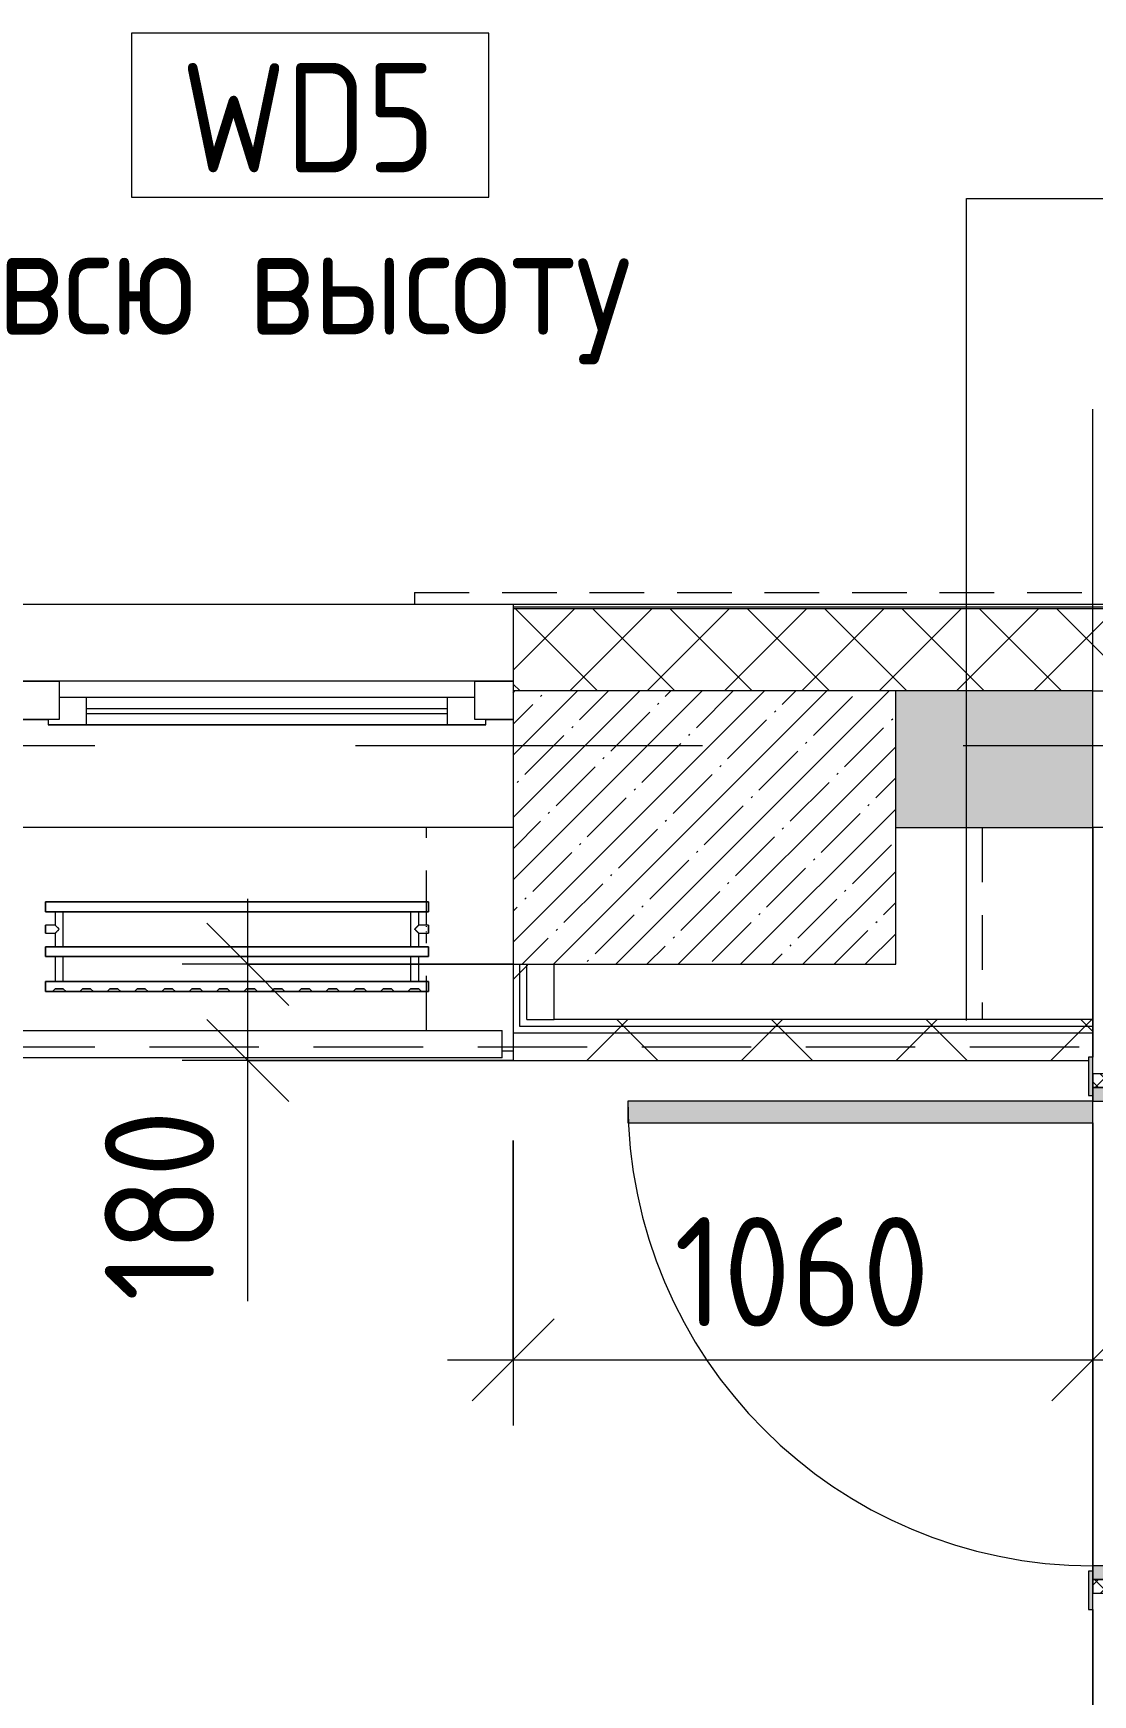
# Model space of a CAD drawing. Header units: millimetres. Extents: x 81037 to 284518, y -8553 to 29000.
# Drawn here: x 119273 to 121210, y 19564 to 22603 of the extents above; entities that cross this region are included whole.
import ezdxf

# ---------------------------------------------------------------- set-up
doc = ezdxf.new("R2010")
doc.units = ezdxf.units.MM
for name, pattern in [('200_ШТРИХ__ш1_п0_6_', [160, 100, -60]), ('ADSK_Штрих_ш2 п1', [300, 200, -100]), ('Осевая', [3175, 635, -476.25, 1587.5, -476.25])]:
    doc.linetypes.add(name, pattern=pattern)
for name, color, linetype, lineweight in [('A-ANNO-DIMS', 7, 'Continuous', 9), ('A-ANNO-DIMS-100', 7, 'Continuous', 9), ('A-DETL-1', 7, 'ADSK_Штрих_ш2 п1', 9), ('A-DETL-MBND-1', 7, '200_ШТРИХ__ш1_п0_6_', 9), ('A-GLAZ', 7, 'Continuous', 9), ('A-WALL', 7, 'Continuous', 9), ('A-WALL-1', 7, 'Continuous', 13), ('A-WALL-IDEN', 7, 'Continuous', 9), ('I-WALL', 7, 'Continuous', 9), ('S-COLS', 7, 'Continuous', 9), ('Оси', 7, 'Continuous', 9), ('Оси-2', 7, 'Осевая', 9)]:
    doc.layers.add(name, color=color, linetype=linetype, lineweight=lineweight)
for name, color, linetype, lineweight, true_color in [('A-DOOR-1', 7, 'Continuous', 9, 0xaaaaaa), ('A-DOOR-2', 7, 'Continuous', 9, 0xe2e2e2), ('A-DOOR-FRAM-1', 7, 'Continuous', 9, 0xe2e2e2), ('A-DOOR-FRAM-2', 7, 'Continuous', 9, 0xaaaaaa), ('A-FLOR-1', 7, 'Continuous', 9, 0xaaaaaa), ('A-WALL-2', 7, 'Continuous', 13, 0x008040), ('I-WALL-2', 7, 'Continuous', 9, 0x008040), ('M-EQPM-1', 7, 'Continuous', 9, 0xaaaaaa)]:
    doc.layers.add(name, color=color, linetype=linetype, lineweight=lineweight, true_color=true_color)
doc.styles.add('GOST Common_1', font='GOST_Common.ttf', dxfattribs={"width": 0.9, "height": 200})
doc.styles.add('ISOCPEUR_1', font='isocpeur.ttf', dxfattribs={"width": 0.9, "height": 200})
doc.dimstyles.new('ISO-2_0_0_9К_Средний_округл2', dxfattribs={"dimscale": 304.8, "dimtxt": 199.196235, "dimasz": 0.492126, "dimexe": 0.393701, "dimexo": 0, "dimgap": 0, "dimtad": 1, "dimdec": 0, "dimrnd": 10, "dimzin": 0, "dimdsep": 46, "dimtxsty": 'ISOCPEUR_1', "dimblk1": 'OBLIQUE', "dimblk2": 'OBLIQUE', "dimsah": 1, "dimcen": 0.09, "dimdle": 0.393701, "dimazin": 0, "dimtfac": 1, "dimtdec": 4, "dimtix": 1, "dimtmove": 0, "dimatfit": 3, "dimfxl": 1, "dimtvp": 1, "dimtolj": 1, "dimtzin": 0, "dimarcsym": 2})
doc.dimstyles.new('ISO-2_0_0_9К_Средний_округл2_1', dxfattribs={"dimscale": 304.8, "dimtxt": 199.196235, "dimasz": 0.492126, "dimexe": 0.393701, "dimexo": 0, "dimgap": 0, "dimtad": 1, "dimdec": 0, "dimrnd": 10, "dimzin": 0, "dimdsep": 46, "dimtxsty": 'ISOCPEUR_1', "dimblk1": 'OBLIQUE', "dimblk2": 'OBLIQUE', "dimsah": 1, "dimcen": 0.09, "dimdle": 0.393701, "dimazin": 0, "dimtfac": 1, "dimtdec": 4, "dimtix": 1, "dimtmove": 1, "dimatfit": 3, "dimfxl": 1, "dimtvp": 1, "dimtolj": 1, "dimtzin": 0, "dimarcsym": 2})
pattern_1 = [(45, (0, 0), (-141.42136, 141.42136), []), (135, (0, 0), (-141.42136, -141.42136), [])]

# ---------------------------------------------------------------- blocks, each defined once
blk = doc.blocks.new('120_Окно_СКБ_1Ст - 120_Окно_СКБ_1Ст 900х2500_h_ с форточкой-V9-План монтажа стен и перегородок 2 этажа в осях 23_33')
at = {"layer": 'A-GLAZ'}
for p, q in [((-450, -127), (-450, -57)), ((-450, -57), (-380, -57)), ((450, -57), (-450, -57)), ((-380, -57), (-380, -127)), ((380, -127), (380, -57)), ((380, -57), (450, -57)), ((450, -57), (450, -127)), ((380, -87), (-380, -87)), ((-380, -87), (-380, -127)), ((-330, -137), (-330, -87)), ((330, -137), (330, -87)), ((380, -127), (380, -87)), ((-330, -107), (330, -107)), ((330, -117), (-330, -117)), ((-380, -127), (-450, -127)), ((-450, -127), (-400, -127)), ((-380, -127), (-400, -127)), ((-400, -127), (-400, -137)), ((-400, -137), (400, -137)), ((400, -137), (-400, -137)), ((450, -127), (380, -127)), ((400, -127), (380, -127)), ((400, -127), (449.8, -127)), ((400, -137), (400, -127))]:
    blk.add_line(p, q, dxfattribs=at)
blk = doc.blocks.new('110_Дверь_СКБ_1Ст_Внутренняя1 - Д-8 950x2100h_охрана-V14-План монтажа стен и перегородок 2 этажа в осях 23_33')
at = {"layer": 'A-DOOR-1'}
h = blk.add_hatch(dxfattribs=at)
h.set_pattern_fill('FP_6', color=256, style=0, pattern_type=2)
h.set_pattern_definition([(135, (1826.41, 164.685), (-14.14214, -14.14214), []), (225, (1826.41, 164.685), (14.14214, -14.14214), [])])
h.paths.add_polyline_path([(462.5, -100), (487.5, -100), (487.5, 100), (462.5, 100)])
at = {"layer": 'A-DOOR-2'}
h = blk.add_hatch(color=256, dxfattribs=at)
h.paths.add_polyline_path([(-437.5, 100), (-437.5, 20), (-402.5, 20), (-402.5, 60), (-412.5, 60), (-412.5, 100)])
h.paths.add_polyline_path([(427.5, 60), (427.5, 20), (462.5, 20), (462.5, 100), (437.5, 100), (437.5, 60)])
at = {"layer": 'A-DOOR-FRAM-1'}
for points in [[(397.5, 100), (437.5, 100), (437.5, 950), (397.5, 950), (397.5, 286.8)], [(-492.5, 100), (-422.5, 100), (-422.5, 108), (-492.5, 108)], [(447.5, 100), (517.5, 100), (517.5, 108), (447.5, 108)], [(-437.5, -100), (-422.5, -100), (-422.5, 20), (-437.5, 20)], [(447.5, -100), (462.5, -100), (462.5, 20), (447.5, 20)], [(-492.5, -108), (-422.5, -108), (-422.5, -100), (-492.5, -100)], [(447.5, -108), (517.5, -108), (517.5, -100), (447.5, -100)]]:
    blk.add_hatch(color=256, dxfattribs=at).paths.add_polyline_path(points)
at = {"layer": 'A-DOOR-FRAM-2'}
h = blk.add_hatch(dxfattribs=at)
h.set_pattern_fill('FP_7', color=256, style=0, pattern_type=2)
h.set_pattern_definition([(45, (-296.384, 164.685), (-14.1421, 14.1421), []), (135, (-296.384, 164.685), (-14.1421, -14.1421), [])])
h.paths.add_polyline_path([(-462.5, -100), (-437.5, -100), (-437.5, 100), (-462.5, 100)])
at = {"layer": 'A-DOOR-1'}
for p, q in [((437.5, 950), (397.5, 950)), ((397.5, 950), (397.5, 100)), ((437.5, 100), (437.5, 950)), ((397.5, 100), (437.5, 100))]:
    blk.add_line(p, q, dxfattribs=at)
blk.add_arc((437.5, 100), 850, 90, 180, dxfattribs=at)
at = {"layer": 'A-DOOR-FRAM-2'}
for p, q in [((-422.5, 108), (-492.5, 108)), ((-492.5, 108), (-492.5, 100)), ((-492.5, 100), (-422.5, 100)), ((-437.5, 100), (-462.5, 100)), ((-462.5, 100), (-462.5, -100)), ((-412.5, 100), (-437.5, 100)), ((-437.5, 100), (-437.5, 20)), ((-437.5, -100), (-437.5, 100)), ((-422.5, 100), (-437.5, 100)), ((-437.5, 100), (-437.5, 99)), ((-437.5, 99), (-422.5, 99)), ((-422.5, 100), (-422.5, 108)), ((-422.5, 99), (-422.5, 100)), ((-412.5, 60), (-412.5, 100)), ((437.5, 100), (437.5, 60)), ((462.5, 100), (437.5, 100)), ((517.5, 108), (447.5, 108)), ((447.5, 108), (447.5, 100)), ((462.5, 100), (447.5, 100)), ((447.5, 100), (447.5, 99)), ((447.5, 100), (517.5, 100)), ((447.5, 99), (462.5, 99)), ((462.5, 20), (462.5, 100)), ((487.5, 100), (462.5, 100)), ((462.5, 100), (462.5, -100)), ((462.5, 99), (462.5, 100)), ((487.5, -100), (487.5, 100)), ((517.5, 100), (517.5, 108)), ((-402.5, 60), (-412.5, 60)), ((-402.5, 20), (-402.5, 60)), ((437.5, 60), (427.5, 60)), ((427.5, 60), (427.5, 20)), ((-437.5, 20), (-402.5, 20)), ((-422.5, 20), (-437.5, 20)), ((-437.5, 20), (-437.5, -100)), ((-422.5, -100), (-422.5, 20)), ((427.5, 20), (462.5, 20)), ((462.5, 20), (447.5, 20)), ((447.5, 20), (447.5, -100)), ((462.5, -100), (462.5, 20)), ((-422.5, -100), (-492.5, -100)), ((-492.5, -100), (-492.5, -108)), ((-492.5, -108), (-422.5, -108)), ((-462.5, -100), (-437.5, -100)), ((-437.5, -100), (-422.5, -100)), ((-422.5, -108), (-422.5, -100)), ((447.5, -100), (462.5, -100)), ((517.5, -100), (447.5, -100)), ((447.5, -100), (447.5, -108)), ((447.5, -108), (517.5, -108)), ((462.5, -100), (487.5, -100)), ((517.5, -108), (517.5, -100))]:
    blk.add_line(p, q, dxfattribs=at)
blk = doc.blocks.new('BSC_Колонна _Прямоугольная - 700х500-23282984-План монтажа стен и перегородок 2 этажа в осях 23_33')
at = {"layer": 'S-COLS'}
h = blk.add_hatch(dxfattribs=at)
h.set_pattern_fill('FP_30', color=256, style=0, pattern_type=2)
h.set_pattern_definition([(45, (-120500, -21150), (-57.024626, 57.024626), []), (45, (-120442.975, -21150), (-57.024626, 57.024626), [100.806, -20.161, 3.353, -16.808])])
h.paths.add_polyline_path([(-350, -250), (350, -250), (350, 250), (-350, 250), (-350, 112)])
for p, q in [((350, 250), (-350, 250)), ((-350, 250), (-350, -250)), ((350, -250), (350, 250)), ((-350, -250), (350, -250))]:
    blk.add_line(p, q, dxfattribs=at)
blk = doc.blocks.new('radiator_prado_classic_z_tip_30_po exemplyaru - Classic Z Тип 30-300-V23-План монтажа стен и перегородок 2 этажа в осях 23_33')
at = {"layer": 'M-EQPM-1'}
for p, q in [((0, 228), (0, 210)), ((700, 228), (0, 228)), ((0, 210), (0, 228)), ((0, 228), (12.5, 228)), ((12.5, 228), (37.5, 228)), ((37.5, 228), (12.5, 228)), ((12.5, 228), (37.5, 228)), ((12.5, 228), (17.5, 223)), ((12.5, 228), (17.5, 223)), ((32.5, 223), (17.5, 223)), ((17.5, 223), (32.5, 223)), ((32.5, 223), (37.5, 228)), ((37.5, 228), (32.5, 223)), ((37.5, 228), (62.5, 228)), ((62.5, 228), (87.5, 228)), ((87.5, 228), (62.5, 228)), ((62.5, 228), (87.5, 228)), ((62.5, 228), (67.5, 223)), ((62.5, 228), (67.5, 223)), ((82.5, 223), (67.5, 223)), ((67.5, 223), (82.5, 223)), ((82.5, 223), (87.5, 228)), ((87.5, 228), (82.5, 223)), ((87.5, 228), (111.7, 228)), ((112.5, 228), (137.5, 228)), ((137.5, 228), (112.5, 228)), ((112.5, 228), (137.5, 228)), ((112.5, 228), (117.5, 223)), ((112.5, 228), (117.5, 223)), ((132.5, 223), (117.5, 223)), ((117.5, 223), (132.5, 223)), ((132.5, 223), (137.5, 228)), ((137.5, 228), (132.5, 223)), ((137.5, 228), (162.5, 228)), ((162.5, 228), (187.5, 228)), ((187.5, 228), (162.5, 228)), ((162.5, 228), (187.5, 228)), ((162.5, 228), (167.5, 223)), ((162.5, 228), (167.5, 223)), ((182.5, 223), (167.5, 223)), ((167.5, 223), (182.5, 223)), ((182.5, 223), (187.5, 228)), ((187.5, 228), (182.5, 223)), ((187.5, 228), (212.5, 228)), ((212.5, 228), (237.5, 228)), ((237.5, 228), (212.5, 228)), ((212.5, 228), (237.5, 228)), ((212.5, 228), (217.5, 223)), ((212.5, 228), (217.5, 223)), ((232.5, 223), (217.5, 223)), ((217.5, 223), (232.5, 223)), ((232.5, 223), (237.5, 228)), ((237.5, 228), (232.5, 223)), ((237.5, 228), (262.5, 228)), ((262.5, 228), (287.5, 228)), ((287.5, 228), (262.5, 228)), ((262.5, 228), (287.5, 228)), ((262.5, 228), (267.5, 223)), ((262.5, 228), (267.5, 223)), ((282.5, 223), (267.5, 223)), ((267.5, 223), (282.5, 223)), ((282.5, 223), (287.5, 228)), ((287.5, 228), (282.5, 223)), ((287.5, 228), (312.5, 228)), ((312.5, 228), (337.5, 228)), ((337.5, 228), (312.5, 228)), ((312.5, 228), (337.5, 228)), ((312.5, 228), (317.5, 223)), ((312.5, 228), (317.5, 223)), ((332.5, 223), (317.5, 223)), ((317.5, 223), (332.5, 223)), ((332.5, 223), (337.5, 228)), ((337.5, 228), (332.5, 223)), ((337.5, 228), (362.5, 228)), ((362.5, 228), (387.5, 228)), ((387.5, 228), (362.5, 228)), ((362.5, 228), (387.5, 228)), ((362.5, 228), (367.5, 223)), ((362.5, 228), (367.5, 223)), ((382.5, 223), (367.5, 223)), ((367.5, 223), (382.5, 223)), ((382.5, 223), (387.5, 228)), ((387.5, 228), (382.5, 223)), ((387.5, 228), (412.5, 228)), ((412.5, 228), (437.5, 228)), ((437.5, 228), (412.5, 228)), ((412.5, 228), (437.5, 228)), ((412.5, 228), (417.5, 223)), ((412.5, 228), (417.5, 223)), ((432.5, 223), (417.5, 223)), ((417.5, 223), (432.5, 223)), ((432.5, 223), (437.5, 228)), ((437.5, 228), (432.5, 223)), ((437.5, 228), (462.5, 228)), ((462.5, 228), (487.5, 228)), ((487.5, 228), (462.5, 228)), ((462.5, 228), (487.5, 228)), ((462.5, 228), (467.5, 223)), ((462.5, 228), (467.5, 223)), ((482.5, 223), (467.5, 223)), ((467.5, 223), (482.5, 223)), ((482.5, 223), (487.5, 228)), ((487.5, 228), (482.5, 223)), ((487.5, 228), (512.5, 228)), ((512.5, 228), (537.5, 228)), ((537.5, 228), (512.5, 228)), ((512.5, 228), (537.5, 228)), ((512.5, 228), (517.5, 223)), ((512.5, 228), (517.5, 223)), ((532.5, 223), (517.5, 223)), ((517.5, 223), (532.5, 223)), ((532.5, 223), (537.5, 228)), ((537.5, 228), (532.5, 223)), ((537.5, 228), (562.5, 228)), ((562.5, 228), (587.5, 228)), ((587.5, 228), (562.5, 228)), ((562.5, 228), (587.5, 228)), ((562.5, 228), (567.5, 223)), ((562.5, 228), (567.5, 223)), ((582.5, 223), (567.5, 223)), ((567.5, 223), (582.5, 223)), ((582.5, 223), (587.5, 228)), ((587.5, 228), (582.5, 223)), ((587.5, 228), (612.5, 228)), ((612.5, 228), (637.5, 228)), ((637.5, 228), (612.5, 228)), ((612.5, 228), (637.5, 228)), ((612.5, 228), (617.5, 223)), ((612.5, 228), (617.5, 223)), ((632.5, 223), (617.5, 223)), ((617.5, 223), (632.5, 223)), ((632.5, 223), (637.5, 228)), ((637.5, 228), (632.5, 223)), ((637.5, 228), (662.5, 228)), ((662.5, 228), (687.5, 228)), ((687.5, 228), (662.5, 228)), ((662.5, 228), (687.5, 228)), ((662.5, 228), (667.5, 223)), ((662.5, 228), (667.5, 223)), ((682.5, 223), (667.5, 223)), ((667.5, 223), (682.5, 223)), ((682.5, 223), (687.5, 228)), ((687.5, 228), (682.5, 223)), ((687.5, 228), (700, 228)), ((700, 210), (700, 228)), ((700, 228), (700, 210)), ((0, 210), (700, 210)), ((17.5, 210), (0, 210)), ((17.5, 210), (17.5, 164)), ((17.5, 210), (17.5, 164)), ((30.3, 210), (17.5, 210)), ((17.5, 210), (32.5, 210)), ((32.5, 210), (17.5, 210)), ((17.5, 210), (26.9, 210)), ((31.5, 210), (18.5, 210)), ((26.9, 210), (32.5, 210)), ((31.5, 210), (30.3, 210)), ((32.5, 210), (31.5, 210)), ((32.5, 164), (32.5, 210)), ((32.5, 164), (32.5, 210)), ((667.5, 210), (32.5, 210)), ((667.5, 210), (667.5, 164)), ((667.5, 210), (667.5, 164)), ((682.5, 210), (667.5, 210)), ((667.5, 210), (676.9, 210)), ((682.5, 210), (667.5, 210)), ((667.5, 210), (682.5, 210)), ((681.5, 210), (668.5, 210)), ((676.9, 210), (682.2, 210)), ((682.2, 210), (682.5, 210)), ((682.5, 164), (682.5, 210)), ((682.5, 164), (682.5, 210)), ((700, 210), (682.5, 210)), ((700, 164), (0, 164)), ((0, 164), (0, 146)), ((0, 146), (0, 164)), ((0, 164), (17.5, 164)), ((28.7, 164), (17.5, 164)), ((17.5, 164), (32.5, 164)), ((32.5, 164), (17.5, 164)), ((17.5, 164), (32.5, 164)), ((18.5, 164), (31.5, 164)), ((32.5, 164), (28.7, 164)), ((32.5, 164), (667.5, 164)), ((682.5, 164), (667.5, 164)), ((667.5, 164), (669.7, 164)), ((682.5, 164), (667.5, 164)), ((667.5, 164), (682.5, 164)), ((668.5, 164), (681.5, 164)), ((669.7, 164), (678.7, 164)), ((678.7, 164), (682.5, 164)), ((682.5, 164), (700, 164)), ((700, 146), (700, 164)), ((700, 164), (700, 146)), ((0, 146), (700, 146)), ((17.5, 146), (0, 146)), ((17.5, 146), (17.5, 121.5)), ((17.5, 146), (17.5, 121.5)), ((17.5, 146), (32.5, 146)), ((32.5, 146), (17.5, 146)), ((17.5, 146), (32.5, 146)), ((23.1, 146), (17.5, 146)), ((31.5, 146), (18.5, 146)), ((32.5, 146), (23.1, 146)), ((32.5, 82), (32.5, 146)), ((32.5, 82), (32.5, 146)), ((667.5, 146), (32.5, 146)), ((667.5, 146), (667.5, 82)), ((667.5, 146), (667.5, 82)), ((667.5, 146), (682.5, 146)), ((682.5, 146), (667.5, 146)), ((667.5, 146), (678.7, 146)), ((682.5, 146), (667.5, 146)), ((681.5, 146), (668.5, 146)), ((678.7, 146), (682.5, 146)), ((682.5, 121.5), (682.5, 146)), ((682.5, 121.5), (682.5, 146)), ((700, 146), (682.5, 146)), ((17.5, 121.5), (0, 121.5)), ((17.5, 121.5), (0, 121.5)), ((0, 121.5), (0, 121.2)), ((0, 106.5), (0, 121.5)), ((0, 121.2), (0, 106.8)), ((0, 121.2), (0, 120.5)), ((0, 120.5), (0, 121.2)), ((0, 121.2), (0, 121.2)), ((0, 120.5), (0, 119.3)), ((0, 119.3), (0, 120.5)), ((0, 119.3), (0, 117.8)), ((0, 117.8), (0, 119.3)), ((0, 117.8), (0, 115.9)), ((0, 115.9), (0, 117.8)), ((0, 115.9), (0, 114)), ((0, 114), (0, 115.9)), ((0, 114), (0, 112.1)), ((0, 112.1), (0, 114)), ((0, 112.1), (0, 110.2)), ((0, 110.2), (0, 112.1)), ((0, 110.2), (0, 108.7)), ((0, 108.7), (0, 110.2)), ((0, 108.7), (0, 106.8)), ((0, 106.8), (0, 108.7)), ((0, 106.8), (0, 106.5)), ((0, 106.8), (0, 106.8)), ((0, 106.5), (17.5, 106.5)), ((0, 106.5), (17.5, 106.5)), ((17.5, 106.5), (17.5, 82)), ((17.5, 106.5), (17.5, 82)), ((700, 121.5), (682.5, 121.5)), ((700, 121.5), (682.5, 121.5)), ((682.5, 82), (682.5, 106.5)), ((682.5, 106.5), (700, 106.5)), ((682.5, 82), (682.5, 106.5)), ((682.5, 106.5), (700, 106.5)), ((700, 121.5), (700, 106.5)), ((700, 121.2), (700, 121.5)), ((700, 121.5), (700, 121.2)), ((700, 121.2), (700, 121.5)), ((700, 106.8), (700, 121.2)), ((700, 121.2), (700, 106.8)), ((700, 106.8), (700, 121.2)), ((700, 106.5), (700, 106.8)), ((700, 106.8), (700, 106.5)), ((700, 106.5), (700, 106.8)), ((700, 82), (0, 82)), ((0, 82), (0, 64)), ((0, 64), (0, 82)), ((0, 82), (17.5, 82)), ((700, 64), (0, 64)), ((0, 64), (700, 64)), ((32.5, 82), (17.5, 82)), ((17.5, 82), (32.5, 82)), ((32.5, 82), (17.5, 82)), ((17.5, 82), (32.5, 82)), ((18.5, 82), (31.5, 82)), ((32.5, 82), (667.5, 82)), ((682.5, 82), (667.5, 82)), ((667.5, 82), (682.2, 82)), ((682.5, 82), (667.5, 82)), ((667.5, 82), (682.5, 82)), ((668.5, 82), (681.5, 82)), ((682.2, 82), (682.5, 82)), ((682.5, 82), (700, 82)), ((700, 64), (700, 82)), ((700, 82), (700, 64))]:
    blk.add_line(p, q, dxfattribs=at)
for points, knots in [([(17.8, 121.2), (17.7, 121.3), (17.7, 121.3), (17.5, 121.5), (17.5, 121.5), (17.5, 121.5)], [0.8571429, 0.8571429, 0.8571429, 0.8571429, 0.8928571, 0.9285714, 1, 1, 1, 1]), ([(17.5, 121.5), (17.5, 121.5), (17.5, 121.5), (17.7, 121.3), (17.7, 121.3), (17.8, 121.2)], [0, 0, 0, 0, 0.0714286, 0.1071429, 0.1428571, 0.1428571, 0.1428571, 0.1428571]), ([(17.5, 121.5), (17.5, 121.5), (17.5, 121.5), (17.7, 121.3), (17.7, 121.3), (17.8, 121.2)], [0, 0, 0, 0, 0.0714286, 0.1071429, 0.1428571, 0.1428571, 0.1428571, 0.1428571]), ([(25, 114), (24.5, 114.5), (23.6, 115.4), (22.4, 116.6), (21.6, 117.4), (21.1, 117.9), (20.8, 118.2), (20.5, 118.5), (20.2, 118.8), (19.8, 119.1), (19.6, 119.4), (19.3, 119.7), (19, 120), (18.7, 120.3), (18.5, 120.5), (18.3, 120.7), (18.1, 120.9), (17.9, 121.1), (17.8, 121.2), (17.7, 121.3), (17.5, 121.5), (17.5, 121.5), (17.5, 121.5)], [0, 0, 0, 0, 0.142857, 0.285714, 0.357143, 0.392857, 0.428571, 0.464286, 0.5, 0.535714, 0.571429, 0.607143, 0.642857, 0.678571, 0.714286, 0.75, 0.785714, 0.821429, 0.857143, 0.892857, 0.928571, 1, 1, 1, 1]), ([(17.5, 106.5), (17.5, 106.5), (17.5, 106.5), (17.7, 106.7), (17.8, 106.8), (17.9, 106.9), (18.1, 107.1), (18.3, 107.3), (18.5, 107.5), (18.7, 107.7), (19, 108), (19.3, 108.3), (19.6, 108.6), (19.8, 108.9), (20.3, 109.3), (20.7, 109.7), (21.1, 110.1), (21.6, 110.6), (22.4, 111.4), (23.6, 112.6), (24.5, 113.5), (25, 114)], [0, 0, 0, 0, 0.071429, 0.107143, 0.142857, 0.178571, 0.214286, 0.25, 0.285714, 0.321429, 0.357143, 0.392857, 0.428571, 0.464286, 0.5, 0.571429, 0.607143, 0.642857, 0.714286, 0.857143, 1, 1, 1, 1]), ([(17.5, 106.5), (17.5, 106.5), (17.5, 106.5), (17.7, 106.7), (17.7, 106.7), (17.8, 106.8)], [0, 0, 0, 0, 0.0714286, 0.1071429, 0.1428571, 0.1428571, 0.1428571, 0.1428571]), ([(17.8, 106.8), (17.7, 106.7), (17.7, 106.7), (17.5, 106.5), (17.5, 106.5), (17.5, 106.5)], [0.8571429, 0.8571429, 0.8571429, 0.8571429, 0.8928571, 0.9285714, 1, 1, 1, 1]), ([(17.8, 106.8), (17.7, 106.7), (17.7, 106.7), (17.5, 106.5), (17.5, 106.5), (17.5, 106.5)], [0.8571429, 0.8571429, 0.8571429, 0.8571429, 0.8928571, 0.9285714, 1, 1, 1, 1]), ([(17.8, 121.2), (17.8, 121.2), (17.9, 121.1), (18.1, 120.9), (18.3, 120.7), (18.5, 120.5), (18.7, 120.3), (19, 120), (19.3, 119.7), (19.6, 119.4), (19.8, 119.1), (20.3, 118.7), (20.7, 118.3), (21.1, 117.9), (21.6, 117.4), (22.4, 116.6), (23.1, 115.9), (23.6, 115.4)], [0.1428571, 0.1428571, 0.1428571, 0.1428571, 0.1785714, 0.2142857, 0.25, 0.2857143, 0.3214286, 0.3571429, 0.3928571, 0.4285714, 0.4642857, 0.5, 0.5714286, 0.6071429, 0.6428571, 0.7142857, 0.8571429, 0.8571429, 0.8571429, 0.8571429]), ([(22.1, 111.1), (21.9, 110.9), (21.6, 110.6), (21.1, 110.1), (20.8, 109.8), (20.5, 109.5), (20.2, 109.2), (19.8, 108.9), (19.6, 108.6), (19.3, 108.3), (19, 108), (18.7, 107.7), (18.5, 107.5), (18.3, 107.3), (18.1, 107.1), (17.9, 106.9), (17.8, 106.8), (17.8, 106.8)], [0.2857143, 0.2857143, 0.2857143, 0.2857143, 0.3571429, 0.3928571, 0.4285714, 0.4642857, 0.5, 0.5357143, 0.5714286, 0.6071429, 0.6428571, 0.6785714, 0.7142857, 0.75, 0.7857143, 0.8214286, 0.8571429, 0.8571429, 0.8571429, 0.8571429]), ([(17.8, 106.8), (17.8, 106.8), (17.9, 106.9), (18.1, 107.1), (18.3, 107.3), (18.5, 107.5), (18.7, 107.7), (19, 108), (19.3, 108.3), (19.6, 108.6), (19.9, 108.8), (20.3, 109.3), (20.6, 109.6), (20.8, 109.8)], [0.1428571, 0.1428571, 0.1428571, 0.1428571, 0.1785714, 0.2142857, 0.25, 0.2857143, 0.3214286, 0.3571429, 0.3928571, 0.4285714, 0.4642857, 0.5, 0.5714286, 0.5714286, 0.5714286, 0.5714286]), ([(19.6, 119.4), (19.7, 119.3), (19.9, 119.2), (20.3, 118.7), (20.6, 118.4), (20.8, 118.2)], [0.4285714, 0.4285714, 0.4285714, 0.4285714, 0.4642857, 0.5, 0.5714286, 0.5714286, 0.5714286, 0.5714286]), ([(22.1, 116.9), (21.9, 117.1), (21.6, 117.4), (21.1, 117.9), (20.9, 118.1), (20.8, 118.2)], [0.2857143, 0.2857143, 0.2857143, 0.2857143, 0.3571429, 0.3928571, 0.4285714, 0.4285714, 0.4285714, 0.4285714]), ([(20.8, 118.2), (20.9, 118.1), (21.1, 117.9), (21.6, 117.4), (21.9, 117.1), (22.1, 116.9)], [0.5714286, 0.5714286, 0.5714286, 0.5714286, 0.6071429, 0.6428571, 0.7142857, 0.7142857, 0.7142857, 0.7142857]), ([(20.8, 109.8), (20.9, 109.9), (21.1, 110.1), (21.6, 110.6), (21.9, 110.9), (22.1, 111.1)], [0.5714286, 0.5714286, 0.5714286, 0.5714286, 0.6071429, 0.6428571, 0.7142857, 0.7142857, 0.7142857, 0.7142857]), ([(22.1, 111.1), (21.9, 110.9), (21.6, 110.6), (21.1, 110.1), (20.9, 109.9), (20.8, 109.8)], [0.2857143, 0.2857143, 0.2857143, 0.2857143, 0.3571429, 0.3928571, 0.4285714, 0.4285714, 0.4285714, 0.4285714]), ([(675, 114), (675.5, 114.5), (676.4, 115.4), (677.6, 116.6), (678.4, 117.4), (678.9, 117.9), (679.2, 118.2), (679.5, 118.5), (679.8, 118.8), (680.1, 119.2), (680.4, 119.4), (680.7, 119.7), (681, 120), (681.3, 120.3), (681.5, 120.5), (681.7, 120.7), (681.9, 120.9), (682.1, 121.1), (682.2, 121.2), (682.3, 121.3), (682.5, 121.5), (682.5, 121.5), (682.5, 121.5)], [0, 0, 0, 0, 0.142857, 0.285714, 0.357143, 0.392857, 0.428571, 0.464286, 0.5, 0.535714, 0.571429, 0.607143, 0.642857, 0.678571, 0.714286, 0.75, 0.785714, 0.821429, 0.857143, 0.892857, 0.928571, 1, 1, 1, 1]), ([(682.5, 106.5), (682.5, 106.5), (682.5, 106.5), (682.3, 106.7), (682.2, 106.8), (682.1, 106.9), (681.9, 107.1), (681.7, 107.3), (681.5, 107.5), (681.3, 107.7), (681, 108), (680.7, 108.3), (680.4, 108.6), (680.1, 108.8), (679.7, 109.3), (679.3, 109.7), (678.9, 110.1), (678.4, 110.6), (677.6, 111.4), (676.4, 112.6), (675.5, 113.5), (675, 114)], [0, 0, 0, 0, 0.071429, 0.107143, 0.142857, 0.178571, 0.214286, 0.25, 0.285714, 0.321429, 0.357143, 0.392857, 0.428571, 0.464286, 0.5, 0.571429, 0.607143, 0.642857, 0.714286, 0.857143, 1, 1, 1, 1]), ([(682.2, 121.2), (682.2, 121.2), (682.1, 121.1), (681.9, 120.9), (681.7, 120.7), (681.5, 120.5), (681.3, 120.3), (681, 120), (680.7, 119.7), (680.4, 119.4), (680.1, 119.2), (679.7, 118.7), (679.3, 118.3), (678.9, 117.9), (678.4, 117.4), (677.6, 116.6), (676.9, 115.9), (676.4, 115.4)], [0.1428571, 0.1428571, 0.1428571, 0.1428571, 0.1785714, 0.2142857, 0.25, 0.2857143, 0.3214286, 0.3571429, 0.3928571, 0.4285714, 0.4642857, 0.5, 0.5714286, 0.6071429, 0.6428571, 0.7142857, 0.8571429, 0.8571429, 0.8571429, 0.8571429]), ([(682.2, 121.2), (682.2, 121.2), (682.1, 121.1), (681.9, 120.9), (681.7, 120.7), (681.5, 120.5), (681.3, 120.3), (681, 120), (680.7, 119.7), (680.4, 119.4), (680.1, 119.2), (679.7, 118.7), (679.3, 118.3), (678.9, 117.9), (678.4, 117.4), (677.6, 116.6), (676.9, 115.9), (676.4, 115.4)], [0.1428571, 0.1428571, 0.1428571, 0.1428571, 0.1785714, 0.2142857, 0.25, 0.2857143, 0.3214286, 0.3571429, 0.3928571, 0.4285714, 0.4642857, 0.5, 0.5714286, 0.6071429, 0.6428571, 0.7142857, 0.8571429, 0.8571429, 0.8571429, 0.8571429]), ([(676.4, 115.4), (676.9, 115.9), (677.6, 116.6), (678.4, 117.4), (678.9, 117.9), (679.2, 118.2), (679.5, 118.5), (679.8, 118.8), (680.1, 119.2), (680.4, 119.4), (680.7, 119.7), (681, 120), (681.3, 120.3), (681.5, 120.5), (681.7, 120.7), (681.9, 120.9), (682.1, 121.1), (682.2, 121.2), (682.2, 121.2)], [0.1428571, 0.1428571, 0.1428571, 0.1428571, 0.2857143, 0.3571429, 0.3928571, 0.4285714, 0.4642857, 0.5, 0.5357143, 0.5714286, 0.6071429, 0.6428571, 0.6785714, 0.7142857, 0.75, 0.7857143, 0.8214286, 0.8571429, 0.8571429, 0.8571429, 0.8571429]), ([(677.9, 111.1), (678.1, 110.9), (678.4, 110.6), (678.9, 110.1), (679.2, 109.8), (679.5, 109.5), (679.8, 109.2), (680.1, 108.8), (680.4, 108.6), (680.7, 108.3), (681, 108), (681.3, 107.7), (681.5, 107.5), (681.7, 107.3), (681.9, 107.1), (682.1, 106.9), (682.2, 106.8), (682.2, 106.8)], [0.2857143, 0.2857143, 0.2857143, 0.2857143, 0.3571429, 0.3928571, 0.4285714, 0.4642857, 0.5, 0.5357143, 0.5714286, 0.6071429, 0.6428571, 0.6785714, 0.7142857, 0.75, 0.7857143, 0.8214286, 0.8571429, 0.8571429, 0.8571429, 0.8571429]), ([(677.9, 111.1), (678.1, 110.9), (678.4, 110.6), (678.9, 110.1), (679.2, 109.8), (679.5, 109.5), (679.8, 109.2), (680.1, 108.8), (680.4, 108.6), (680.7, 108.3), (681, 108), (681.3, 107.7), (681.5, 107.5), (681.7, 107.3), (681.9, 107.1), (682.1, 106.9), (682.2, 106.8), (682.2, 106.8)], [0.2857143, 0.2857143, 0.2857143, 0.2857143, 0.3571429, 0.3928571, 0.4285714, 0.4642857, 0.5, 0.5357143, 0.5714286, 0.6071429, 0.6428571, 0.6785714, 0.7142857, 0.75, 0.7857143, 0.8214286, 0.8571429, 0.8571429, 0.8571429, 0.8571429]), ([(682.2, 106.8), (682.2, 106.8), (682.1, 106.9), (681.9, 107.1), (681.7, 107.3), (681.5, 107.5), (681.3, 107.7), (681, 108), (680.7, 108.3), (680.4, 108.6), (680.1, 108.8), (679.7, 109.3), (679.3, 109.7), (678.9, 110.1), (678.4, 110.6), (678.1, 110.9), (677.9, 111.1)], [0.1428571, 0.1428571, 0.1428571, 0.1428571, 0.1785714, 0.2142857, 0.25, 0.2857143, 0.3214286, 0.3571429, 0.3928571, 0.4285714, 0.4642857, 0.5, 0.5714286, 0.6071429, 0.6428571, 0.7142857, 0.7142857, 0.7142857, 0.7142857]), ([(682.5, 121.5), (682.5, 121.5), (682.5, 121.5), (682.3, 121.3), (682.3, 121.3), (682.2, 121.2)], [0, 0, 0, 0, 0.0714286, 0.1071429, 0.1428571, 0.1428571, 0.1428571, 0.1428571]), ([(682.5, 121.5), (682.5, 121.5), (682.5, 121.5), (682.3, 121.3), (682.3, 121.3), (682.2, 121.2)], [0, 0, 0, 0, 0.0714286, 0.1071429, 0.1428571, 0.1428571, 0.1428571, 0.1428571]), ([(682.2, 121.2), (682.3, 121.3), (682.3, 121.3), (682.5, 121.5), (682.5, 121.5), (682.5, 121.5)], [0.8571429, 0.8571429, 0.8571429, 0.8571429, 0.8928571, 0.9285714, 1, 1, 1, 1]), ([(682.2, 106.8), (682.3, 106.7), (682.3, 106.7), (682.5, 106.5), (682.5, 106.5), (682.5, 106.5)], [0.8571429, 0.8571429, 0.8571429, 0.8571429, 0.8928571, 0.9285714, 1, 1, 1, 1]), ([(682.2, 106.8), (682.3, 106.7), (682.3, 106.7), (682.5, 106.5), (682.5, 106.5), (682.5, 106.5)], [0.8571429, 0.8571429, 0.8571429, 0.8571429, 0.8928571, 0.9285714, 1, 1, 1, 1]), ([(682.5, 106.5), (682.5, 106.5), (682.5, 106.5), (682.3, 106.7), (682.3, 106.7), (682.2, 106.8)], [0, 0, 0, 0, 0.0714286, 0.1071429, 0.1428571, 0.1428571, 0.1428571, 0.1428571])]:
    blk.add_open_spline(points, degree=3, knots=knots, dxfattribs=at)
for points in [[(20.8, 118.2), (20.7, 118.3), (20.5, 118.5), (20.2, 118.8), (19.9, 119.2), (19.6, 119.4), (19.3, 119.7), (19, 120), (18.7, 120.3), (18.5, 120.5), (18.3, 120.7), (18.1, 120.9), (17.9, 121.1), (17.8, 121.2), (17.8, 121.2)], [(17.8, 121.2), (17.8, 121.2), (17.9, 121.1), (18.1, 120.9), (18.3, 120.7), (18.5, 120.5), (18.7, 120.3), (19, 120), (19.3, 119.7), (19.5, 119.5), (19.6, 119.4)], [(20.8, 109.8), (20.7, 109.7), (20.5, 109.5), (20.2, 109.2), (19.9, 108.8), (19.6, 108.6), (19.3, 108.3), (19, 108), (18.7, 107.7), (18.5, 107.5), (18.3, 107.3), (18.1, 107.1), (17.9, 106.9), (17.8, 106.8), (17.8, 106.8)], [(23.6, 115.4), (23.1, 115.9), (22.6, 116.4), (22.1, 116.9)], [(22.1, 116.9), (22.6, 116.4), (23.1, 115.9), (23.6, 115.4)], [(25, 114), (24.5, 113.5), (23.6, 112.6), (22.6, 111.6), (22.1, 111.1)], [(22.1, 111.1), (22.6, 111.6), (23.1, 112.1), (23.6, 112.6)], [(23.6, 112.6), (23.1, 112.1), (22.6, 111.6), (22.1, 111.1)], [(25, 114), (24.5, 114.5), (24, 115), (23.6, 115.4)], [(23.6, 115.4), (24, 115), (24.5, 114.5), (25, 114)], [(23.6, 115.4), (24, 115), (24.5, 114.5), (25, 114)], [(23.6, 112.6), (24, 113), (24.5, 113.5), (25, 114)], [(25, 114), (24.5, 113.5), (24, 113), (23.6, 112.6)], [(676.4, 115.4), (676, 115), (675.5, 114.5), (675, 114)], [(676.4, 115.4), (676, 115), (675.5, 114.5), (675, 114)], [(675, 114), (675.5, 114.5), (676, 115), (676.4, 115.4)], [(675, 114), (675.5, 113.5), (676.4, 112.6), (677.4, 111.6), (677.9, 111.1)], [(675, 114), (675.5, 113.5), (676.4, 112.6), (677.4, 111.6), (677.9, 111.1)], [(677.9, 111.1), (677.4, 111.6), (676.4, 112.6), (675.5, 113.5), (675, 114)]]:
    blk.add_open_spline(points, degree=3, dxfattribs=at)
blk = doc.blocks.new('DIMBLOCK39-План монтажа стен и перегородок 2 этажа в осях 23_33')
at = {"layer": 'A-ANNO-DIMS-100'}
for p, q in [((119664.8, 20604), (119664.8, 21020)), ((120150, 20900), (119544.8, 20900)), ((119664.8, 20900), (120150, 20900)), ((119664.8, 20728.8), (119664.8, 20812)), ((119664.8, 20284.1), (119664.8, 20728.8)), ((120150, 20724), (119544.8, 20724)), ((119664.8, 20724), (120150, 20724))]:
    blk.add_line(p, q, dxfattribs=at)
at = {"layer": 'A-ANNO-DIMS-100', "lineweight": 20}
for p, q in [((119664.8, 20900), (119589.8, 20975)), ((119664.8, 20900), (119739.8, 20825)), ((119664.8, 20724), (119589.8, 20799)), ((119664.8, 20724), (119739.8, 20649))]:
    blk.add_line(p, q, dxfattribs=at)
at = {"layer": 'A-ANNO-DIMS-100', "color": 0, "insert": (119403.5, 20284.1), "char_height": 200, "width": 413.715, "attachment_point": 1, "rotation": 90, "line_spacing_factor": 1.149209, "style": 'ISOCPEUR_1'}
blk.add_mtext('180', dxfattribs=at)
blk = doc.blocks.new('_Oblique')
at = {"color": 0, "linetype": 'ByBlock', "lineweight": -2}
blk.add_line((-0.5, -0.5), (0.5, 0.5), dxfattribs=at)
blk = doc.blocks.new('DIMBLOCK40-План монтажа стен и перегородок 2 этажа в осях 23_33')
at = {"layer": 'A-ANNO-DIMS-100'}
for p, q in [((120150.2, 20578), (120150.2, 20056.4)), ((120150.2, 20176.4), (120150.2, 20578)), ((121210, 20282.5), (121210, 20056.4)), ((121210, 20176.4), (121210, 20282.5)), ((120030.2, 20176.4), (121330, 20176.4))]:
    blk.add_line(p, q, dxfattribs=at)
at = {"layer": 'A-ANNO-DIMS-100', "lineweight": 20}
for p, q in [((120150.2, 20176.4), (120225.2, 20251.4)), ((121210, 20176.4), (121285, 20251.4)), ((120150.2, 20176.4), (120075.2, 20101.4)), ((121210, 20176.4), (121135, 20101.4))]:
    blk.add_line(p, q, dxfattribs=at)
at = {"layer": 'A-ANNO-DIMS-100', "color": 0, "insert": (120444.5, 20437.7), "char_height": 200, "width": 565.411, "attachment_point": 1, "line_spacing_factor": 1.149209, "style": 'ISOCPEUR_1'}
blk.add_mtext('1060', dxfattribs=at)
blk = doc.blocks.new('М_стена2 - Типоразмер-30678229-План монтажа стен и перегородок 2 этажа в осях 23_33')
at = {"layer": 'A-WALL-IDEN'}
for p, q in [((3.258, 1.523), (-3.273, 1.523)), ((-3.273, 1.523), (-3.273, -1.477)), ((3.258, -1.477), (3.258, 1.523)), ((-3.273, -1.477), (3.258, -1.477))]:
    blk.add_line(p, q, dxfattribs=at)

msp = doc.modelspace()

# ---------------------------------------------------------------- hatches: boundary and pattern name
at = {"layer": 'A-WALL'}
h = msp.add_hatch(dxfattribs=at)
h.set_pattern_fill('FP_1', color=256, style=0, pattern_type=2)
h.set_pattern_definition([(45, (0, 0), (-70.71068, 70.71068), []), (135, (0, 0), (-70.71068, -70.71068), [])])
h.paths.add_polyline_path([(125080, 21400), (125230, 21400), (125230, 21550), (120150.2, 21550), (120150.2, 21400), (124931.1, 21400)])
h.paths.add_polyline_path([(119069.2, 21400), (119250.2, 21400), (119250.2, 21550), (117900.4, 21550), (117900.4, 21400), (118417.9, 21400)])
h.paths.add_polyline_path([(117000.4, 21400), (117000.4, 21550), (115600.4, 21550), (115600.4, 21400), (116100.4, 21400)])
h.paths.add_polyline_path([(113207.4, 21400), (113300.4, 21400), (113300.4, 21550), (112150, 21550), (112150, 21400), (112556, 21400)])
h.paths.add_polyline_path([(111050, 21400), (111250, 21400), (111250, 21550), (109950.4, 21550), (109950.8, 21400), (110602.1, 21400)])
h.paths.add_polyline_path([(109050.4, 21400), (109050.4, 21550), (107750.4, 21550), (107750.4, 21400), (108648.1, 21400)])
h.paths.add_polyline_path([(106850.4, 21400), (106850.4, 21550), (105550.2, 21550), (105550.2, 21400), (106694.2, 21400)])
h.paths.add_polyline_path([(103250.2, 21400), (103250.2, 21550), (102050, 21550), (102050, 21400), (102786.3, 21400)])
h.paths.add_polyline_path([(100580, 21400), (101150, 21400), (101150, 21550), (96610, 21550), (96610, 21400), (100181, 21400)])
h.paths.add_polyline_path([(93310, 21400), (93310, 21550), (93060, 21550), (93060, 21400)])
at = {"layer": 'I-WALL'}
h = msp.add_hatch(dxfattribs=at)
h.set_pattern_fill('FP_2', color=256, style=0, pattern_type=2)
h.set_pattern_definition([(45, (0, 0), (-57.024626, 57.024626), []), (45, (57.025, 0), (-57.024626, 57.024626), [100.806, -20.161, 3.353, -16.808])])
h.paths.add_polyline_path([(121210, 21150), (121210, 21400), (120850, 21400), (120850, 21150), (121023.2, 21150)])
h.paths.add_polyline_path([(119250.2, 21150), (119250.2, 21400), (117900.4, 21400), (117900.4, 21150), (119069.2, 21150)])
h.paths.add_polyline_path([(117000.4, 21150), (117000.4, 21400), (116100.4, 21400), (116100.4, 21150)])
h.paths.add_polyline_path([(113207.4, 21150), (113300.4, 21150), (113300.4, 21400), (112150, 21400), (112150, 21150), (112556, 21150)])
h.paths.add_polyline_path([(111050, 21150), (111250, 21150), (111250, 21400), (111050, 21400), (111050, 21275)])
h.paths.add_polyline_path([(110350, 21150), (110350, 21400), (109950.4, 21400), (109950.8, 21150)])
h.paths.add_polyline_path([(109050.4, 21150), (109050.4, 21400), (107750.4, 21400), (107750.4, 21150), (108973.8, 21150)])
h.paths.add_polyline_path([(106694.2, 21150), (106850.4, 21150), (106850.4, 21400), (106050, 21400), (106050, 21150)])
h.paths.add_polyline_path([(103250.2, 21150), (103250.2, 21400), (102050, 21400), (102050, 21150), (103111.9, 21150)])
h.paths.add_polyline_path([(101075, 21150), (101150, 21150), (101150, 21400), (100800, 21400), (100800, 21150), (100832.3, 21150)])
at = {"layer": 'I-WALL-2'}
h = msp.add_hatch(dxfattribs=at)
h.set_pattern_fill('FP_38', color=256, style=0, pattern_type=2)
h.set_pattern_definition(pattern_1)
h.paths.add_polyline_path([(120162.5, 20786.5), (120162.4, 20900), (120150, 20900), (120150, 20786.5)])
h = msp.add_hatch(dxfattribs=at)
h.set_pattern_fill('FP_38', color=256, style=0, pattern_type=2)
h.set_pattern_definition(pattern_1)
h.paths.add_polyline_path([(120175, 20799), (120175, 20900), (120162.5, 20900), (120162.5, 20799)])
h = msp.add_hatch(dxfattribs=at)
h.set_pattern_fill('FP_38', color=256, style=0, pattern_type=2)
h.set_pattern_definition(pattern_1)
h.paths.add_polyline_path([(120225, 20799), (120225, 20900), (120175, 20900), (120175, 20799)])
h = msp.add_hatch(dxfattribs=at)
h.set_pattern_fill('FP_38', color=256, style=0, pattern_type=2)
h.set_pattern_definition(pattern_1)
h.paths.add_polyline_path([(121210, 20774), (121210, 20786.5), (120150, 20786.5), (120150, 20774), (121023.2, 20774)])
h = msp.add_hatch(dxfattribs=at)
h.set_pattern_fill('FP_38', color=256, style=0, pattern_type=2)
h.set_pattern_definition(pattern_1)
h.paths.add_polyline_path([(121210, 20786.5), (121210, 20799), (120162.5, 20799), (120162.5, 20786.5), (121023.2, 20786.5)])
h = msp.add_hatch(dxfattribs=at)
h.set_pattern_fill('FP_38', color=256, style=0, pattern_type=2)
h.set_pattern_definition(pattern_1)
h.paths.add_polyline_path([(121023.2, 20724), (121202, 20724), (121202, 20730), (121210, 20730), (121210, 20774), (120150, 20774), (120150, 20724)])

# ---------------------------------------------------------------- linework, layer by layer
at = {"layer": 'A-DETL-1'}
msp.add_line((115585.4, 20749), (121185.4, 20749), dxfattribs=at)
at = {"layer": 'A-DETL-MBND-1'}
for p, q in [((119970, 21580), (119970, 21558)), ((119970, 21580), (125260, 21580)), ((119992, 20971.5), (119992, 21150)), ((121008, 21150), (121008, 20799)), ((119992, 20968.3), (119992, 20969.6)), ((119992, 20959), (119992, 20960.3)), ((119992, 20779), (119992, 20957.1)), ((120130.2, 20742), (120150, 20742))]:
    msp.add_line(p, q, dxfattribs=at)
at = {"layer": 'A-FLOR-1'}
for p, q in [((121210, 19800), (121210, 20610)), ((121210, 20610), (121210, 19800))]:
    msp.add_line(p, q, dxfattribs=at)
at = {"layer": 'A-WALL'}
for p, q in [((125238, 21558), (119250.2, 21558)), ((120150.2, 21558), (120150.2, 21400)), ((121210, 21400), (125080, 21400))]:
    msp.add_line(p, q, dxfattribs=at)
at = {"layer": 'A-WALL-1'}
for p, q in [((125233, 21553), (120150.2, 21553)), ((125230, 21550), (120150.2, 21550)), ((121210, 21400), (120850, 21400)), ((121410, 21150), (121210, 21150))]:
    msp.add_line(p, q, dxfattribs=at)
at = {"layer": 'A-WALL-2'}
for p, q in [((120162.5, 20786.5), (120162.5, 20900)), ((120175, 20799), (120175, 20900)), ((121210, 20786.5), (120162.5, 20786.5)), ((120175, 20799), (120225, 20799)), ((121210, 20774), (120150, 20774))]:
    msp.add_line(p, q, dxfattribs=at)
at = {"layer": 'A-WALL-IDEN'}
for p, q in [((120979.4, 22300.4), (121681, 22300.4)), ((120979.4, 20797.2), (120979.4, 22300.4))]:
    msp.add_line(p, q, dxfattribs=at)
at = {"layer": 'I-WALL'}
for p, q in [((120150, 21150), (118515.5, 21150)), ((120850, 21150), (121210, 21150)), ((121210, 21150), (121210, 20730)), ((118536.5, 20779), (120130.2, 20779)), ((120130.2, 20729), (120130.2, 20779)), ((120130.2, 20729), (118536.5, 20729)), ((121210, 19800), (121210, 20610)), ((121210, 19720), (121210, 19100))]:
    msp.add_line(p, q, dxfattribs=at)
at = {"layer": 'I-WALL-2'}
for p, q in [((120150, 20900), (120150, 20724)), ((120225, 20799), (120225, 20900)), ((121210, 20799), (120225, 20799)), ((121210, 20730), (121210, 20799)), ((120150, 20724), (121202, 20724))]:
    msp.add_line(p, q, dxfattribs=at)
at = {"layer": 'Оси'}
msp.add_line((121210, 19415.1), (121210, 21915.1), dxfattribs=at)
at = {"layer": 'Оси-2'}
msp.add_line((84936.7, 21300), (122580, 21300), dxfattribs=at)

# ---------------------------------------------------------------- block references
at = {"layer": 'A-DOOR-1', "rotation": 89.99999999999991}
msp.add_blockref('110_Дверь_СКБ_1Ст_Внутренняя1 - Д-8 950x2100h_охрана-V14-План монтажа стен и перегородок 2 этажа в осях 23_33', (121310, 20212.5), dxfattribs=at)
at = {"layer": 'A-GLAZ'}
msp.add_blockref('120_Окно_СКБ_1Ст - 120_Окно_СКБ_1Ст 900х2500_h_ с форточкой-V9-План монтажа стен и перегородок 2 этажа в осях 23_33', (119700.2, 21475), dxfattribs=at)
at = {"layer": 'A-WALL-IDEN', "xscale": 99.99999999999993, "yscale": 99.99999999999993, "zscale": 99.99999999999993}
msp.add_blockref('М_стена2 - Типоразмер-30678229-План монтажа стен и перегородок 2 этажа в осях 23_33', (119779.7, 22450.6), dxfattribs=at)
at = {"layer": 'M-EQPM-1', "rotation": 180}
msp.add_blockref('radiator_prado_classic_z_tip_30_po exemplyaru - Classic Z Тип 30-300-V23-План монтажа стен и перегородок 2 этажа в осях 23_33', (119995.1, 21078.3), dxfattribs=at)
at = {"layer": 'S-COLS'}
msp.add_blockref('BSC_Колонна _Прямоугольная - 700х500-23282984-План монтажа стен и перегородок 2 этажа в осях 23_33', (120500, 21150), dxfattribs=at)

# ---------------------------------------------------------------- texts
at = {"layer": 'A-WALL-IDEN', "char_height": 200, "attachment_point": 1, "style": 'GOST Common_1'}
for s, insert, width in [('WD5', (119543.2, 22548.6), 584.43), ('\\fGOST Common|b0|i0|c204|p34|;\\W.9; ', (119600.6, 22251.7), 79.367), ('всю', (119207.7, 22251.7), 476.202), ('высоту', (119666.1, 22251.7), 981.265)]:
    msp.add_mtext(s, dxfattribs=dict(at, insert=insert, width=width))

# ---------------------------------------------------------------- dimensions: what is measured, and where the dimension line sits
at = {"layer": 'A-ANNO-DIMS'}
dim = msp.add_linear_dim(base=(119664.8, 20900), p1=(120150, 20724), p2=(120150, 20900), angle=90, dimstyle='ISO-2_0_0_9К_Средний_округл2_1', override={"dimpost": '<>', "dimfxl": 175.999972}, dxfattribs=at)
dim.commit()
dim.dimension.update_dxf_attribs({"geometry": 'DIMBLOCK39-План монтажа стен и перегородок 2 этажа в осях 23_33', "text_midpoint": (119536.8, 20490.9), "dimtype": 160, "text_rotation": 90})
dim = msp.add_linear_dim(base=(121210, 20176.4), p1=(120150.2, 20578), p2=(121210, 20282.5), dimstyle='ISO-2_0_0_9К_Средний_округл2', override={"dimpost": '<>', "dimfxl": 1100.212127}, dxfattribs=at)
dim.commit()
dim.dimension.update_dxf_attribs({"geometry": 'DIMBLOCK40-План монтажа стен и перегородок 2 этажа в осях 23_33', "text_midpoint": (120680.1, 20276.4)})

doc.saveas('drawing.dxf')
